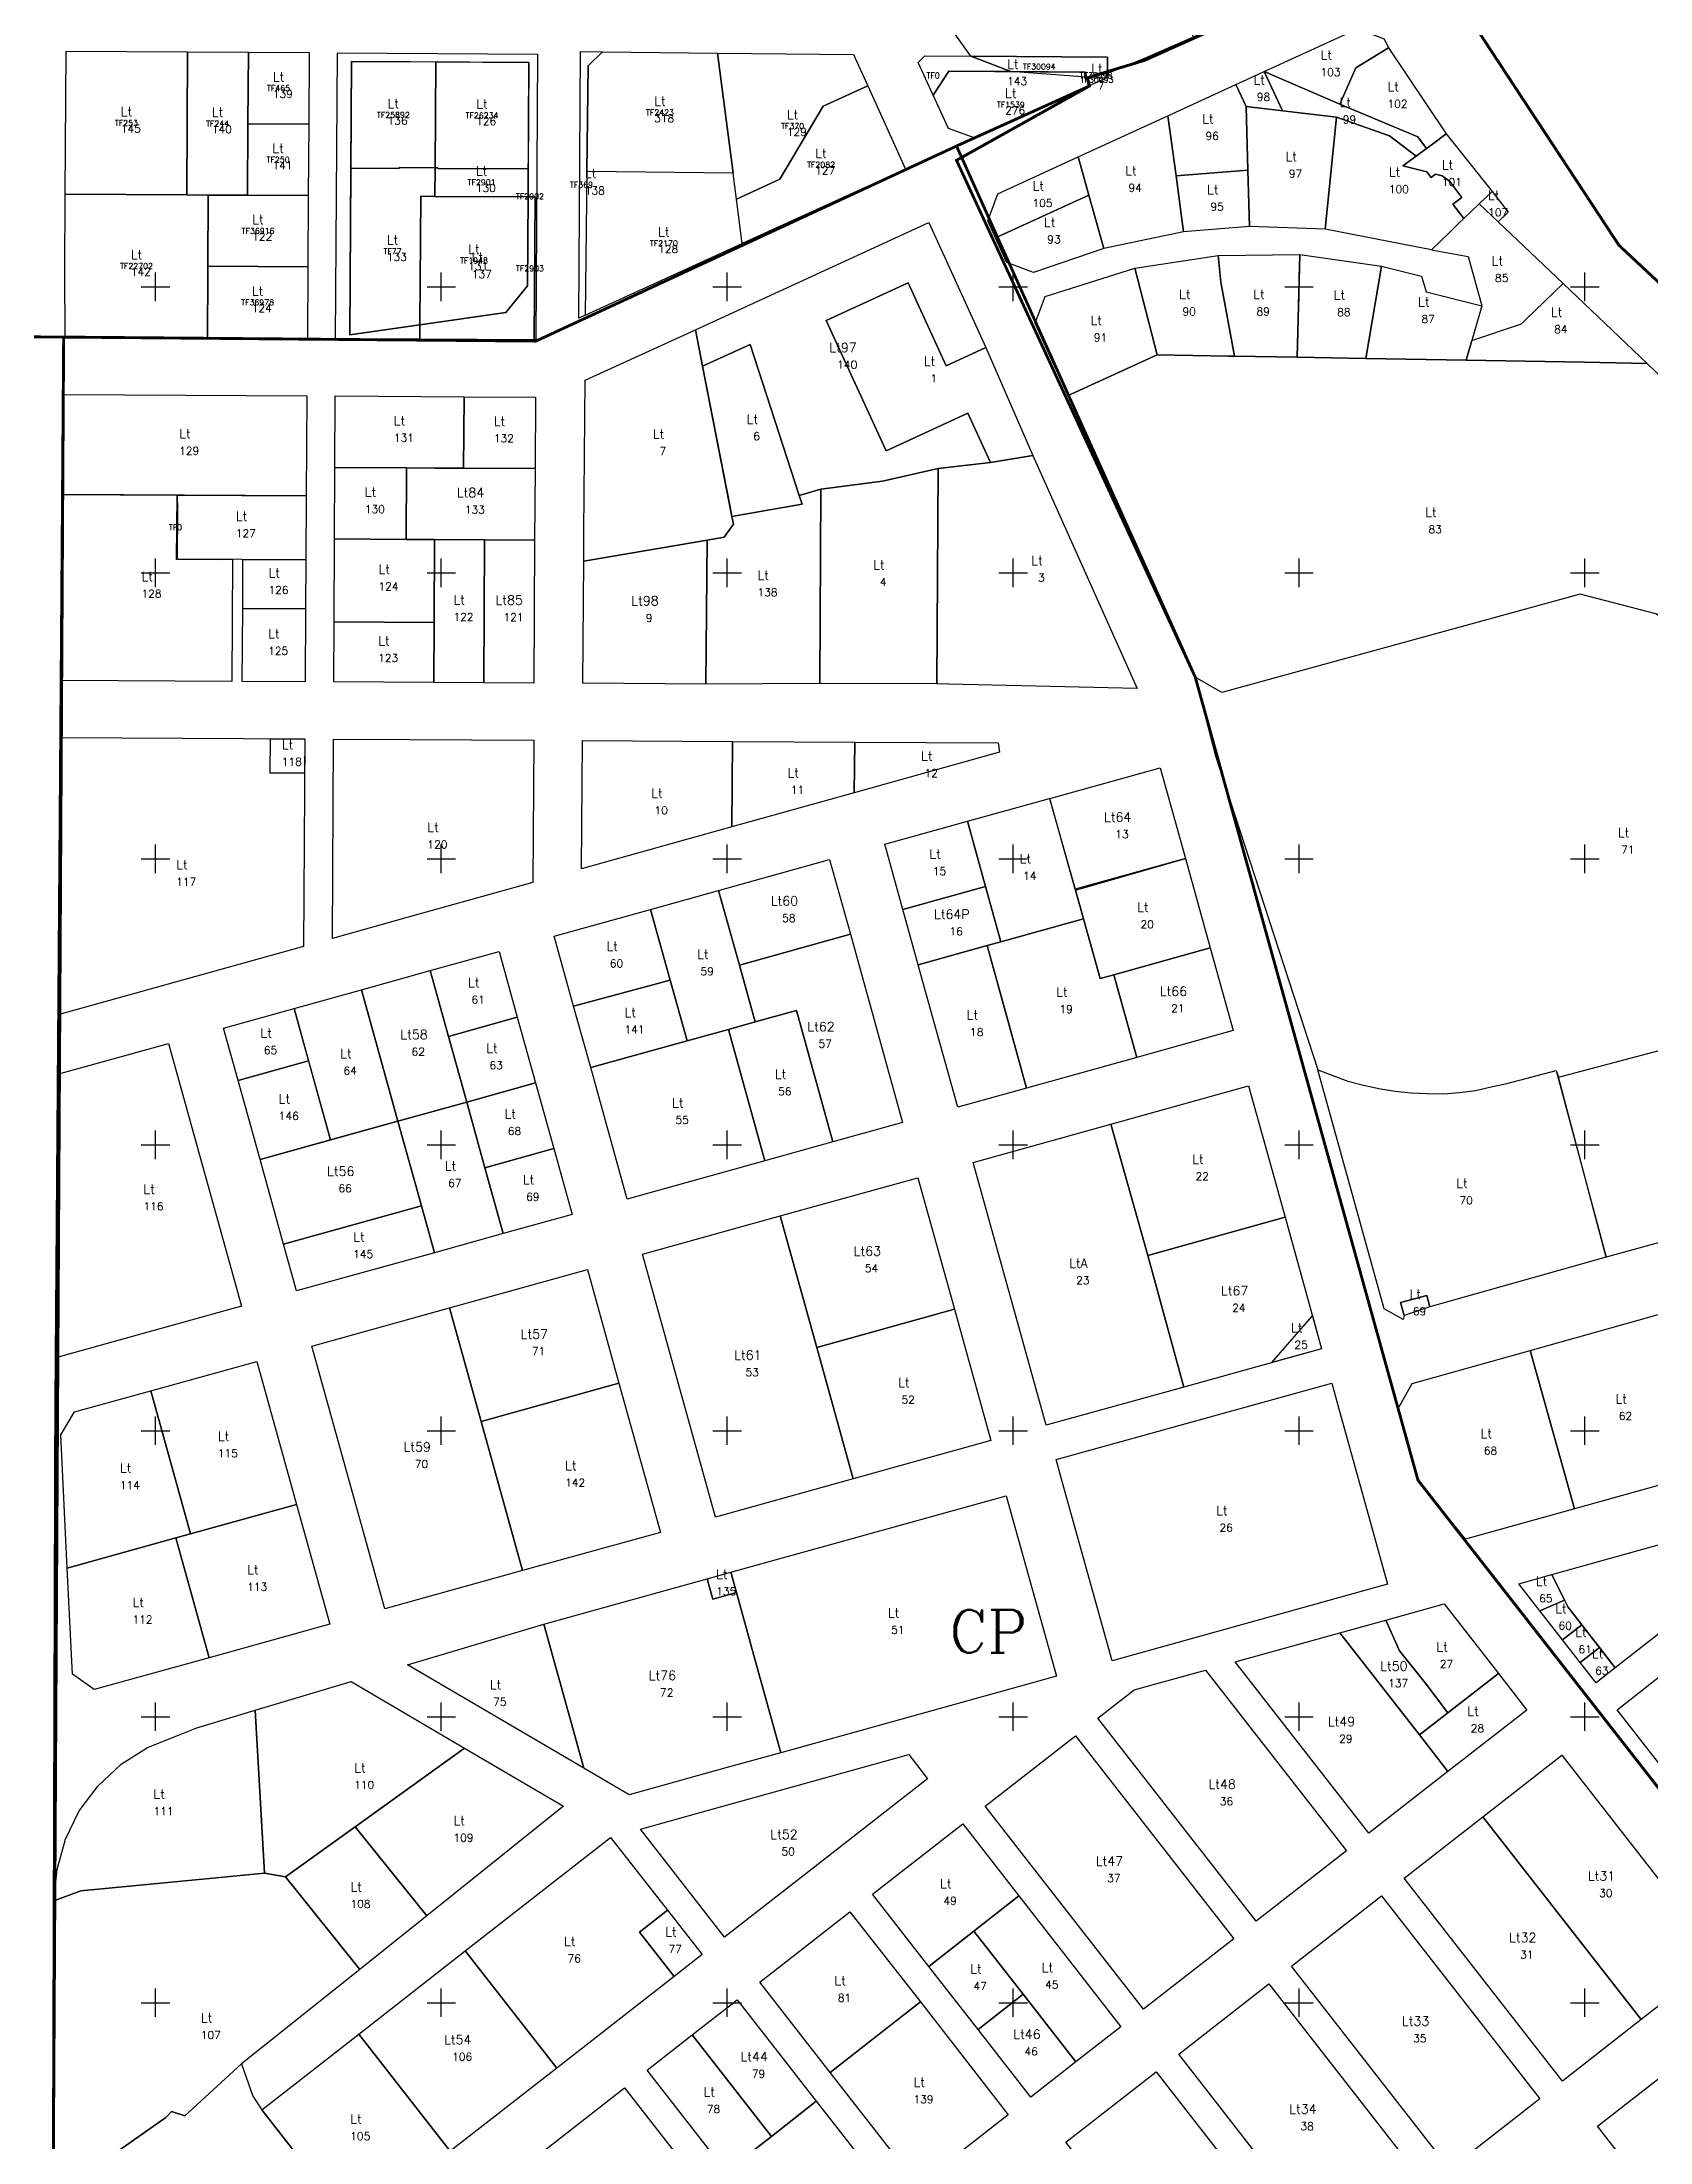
# Model space of a CAD drawing. Extents: x 385562 to 387872, y 587050 to 590157.
# Drawn here: x 386860 to 387423, y 587451 to 588186 of the extents above; entities that cross this region are included whole.
import ezdxf
from ezdxf.enums import TextEntityAlignment as Align

# ---------------------------------------------------------------- set-up
doc = ezdxf.new("R2010")
doc.units = 0
doc.header["$MEASUREMENT"] = 0
for name, color, linetype in [('croisillon', 7, 'CONTINUOUS'), ('L', 10, 'CONTINUOUS'), ('LOT', 10, 'CONTINUOUS'), ('LS', 7, 'CONTINUOUS'), ('PARCELLE', 160, 'CONTINUOUS'), ('SECTION', 7, 'CONTINUOUS'), ('TF', 160, 'CONTINUOUS'), ('TFNO', 160, 'CONTINUOUS')]:
    doc.layers.add(name, color=color, linetype=linetype)
doc.styles.add('ROMANC', font='romanc.shx', dxfattribs={"height": 10})

msp = doc.modelspace()

# ---------------------------------------------------------------- linework, layer by layer
at = {"layer": 'croisillon'}
for p, q in [((386895, 588100), (386905, 588100)), ((386900, 588095), (386900, 588105)), ((386995, 588100), (387005, 588100)), ((387000, 588095), (387000, 588105)), ((387095, 588100), (387105, 588100)), ((387100, 588095), (387100, 588105)), ((387195, 588100), (387205, 588100)), ((387200, 588095), (387200, 588105)), ((387295, 588100), (387305, 588100)), ((387300, 588095), (387300, 588105)), ((387395, 588100), (387405, 588100)), ((387400, 588095), (387400, 588105)), ((386900, 587995), (386900, 588005)), ((387000, 587995), (387000, 588005)), ((387100, 587995), (387100, 588005)), ((387200, 587995), (387200, 588005)), ((387300, 587995), (387300, 588005)), ((387400, 587995), (387400, 588005)), ((386895, 588000), (386905, 588000)), ((386995, 588000), (387005, 588000)), ((387095, 588000), (387105, 588000)), ((387195, 588000), (387205, 588000)), ((387295, 588000), (387305, 588000)), ((387395, 588000), (387405, 588000)), ((386900, 587895), (386900, 587905)), ((387000, 587895), (387000, 587905)), ((387100, 587895), (387100, 587905)), ((387200, 587895), (387200, 587905)), ((387300, 587895), (387300, 587905)), ((387400, 587895), (387400, 587905)), ((386895, 587900), (386905, 587900)), ((386995, 587900), (387005, 587900)), ((387095, 587900), (387105, 587900)), ((387195, 587900), (387205, 587900)), ((387295, 587900), (387305, 587900)), ((387395, 587900), (387405, 587900)), ((386895, 587800), (386905, 587800)), ((386900, 587795), (386900, 587805)), ((386995, 587800), (387005, 587800)), ((387000, 587795), (387000, 587805)), ((387095, 587800), (387105, 587800)), ((387100, 587795), (387100, 587805)), ((387195, 587800), (387205, 587800)), ((387200, 587795), (387200, 587805)), ((387295, 587800), (387305, 587800)), ((387300, 587795), (387300, 587805)), ((387395, 587800), (387405, 587800)), ((387400, 587795), (387400, 587805)), ((386900, 587695), (386900, 587705)), ((387000, 587695), (387000, 587705)), ((387100, 587695), (387100, 587705)), ((387200, 587695), (387200, 587705)), ((387300, 587695), (387300, 587705)), ((387400, 587695), (387400, 587705)), ((386895, 587700), (386905, 587700)), ((386995, 587700), (387005, 587700)), ((387095, 587700), (387105, 587700)), ((387195, 587700), (387205, 587700)), ((387295, 587700), (387305, 587700)), ((387395, 587700), (387405, 587700)), ((386895, 587600), (386905, 587600)), ((386900, 587595), (386900, 587605)), ((386995, 587600), (387005, 587600)), ((387000, 587595), (387000, 587605)), ((387095, 587600), (387105, 587600)), ((387100, 587595), (387100, 587605)), ((387195, 587600), (387205, 587600)), ((387200, 587595), (387200, 587605)), ((387295, 587600), (387305, 587600)), ((387300, 587595), (387300, 587605)), ((387395, 587600), (387405, 587600)), ((387400, 587595), (387400, 587605)), ((386900, 587495), (386900, 587505)), ((387000, 587495), (387000, 587505)), ((387100, 587495), (387100, 587505)), ((387200, 587495), (387200, 587505)), ((387300, 587495), (387300, 587505)), ((387400, 587495), (387400, 587505)), ((386895, 587500), (386905, 587500)), ((386995, 587500), (387005, 587500)), ((387095, 587500), (387105, 587500)), ((387195, 587500), (387205, 587500)), ((387295, 587500), (387305, 587500)), ((387395, 587500), (387405, 587500))]:
    msp.add_line(p, q, dxfattribs=at)
at = {"layer": 'L'}
for points in [[(387218.98, 588234.32), (387225.895, 588222.086), (387237.17, 588227.222), (387240.303, 588220.474), (387240.38, 588209.404), (387251.079, 588209.527), (387252.597, 588209.729), (387263.112, 588187.303), (387246.214, 588179.87), (387232.998, 588174.617), (387233.042, 588180.247), (387185.241, 588180.619), (387161.796, 588213.462), (387164.611, 588210.298)], [(387320.409, 588190.215), (387329.789, 588186.74), (387331.246, 588183.569), (387319.839, 588176.537), (387314.33, 588163.84), (387287.859, 588175.264)], [(386868.46, 588132.38), (386868.757, 588182.378), (386911.257, 588182.124), (386910.959, 588132.127)], [(386911.257, 588182.124), (386932.506, 588181.998), (386932.357, 588156.999), (386932.208, 588132), (386918.46, 588132.08), (386910.959, 588132.127)], [(386932.506, 588181.998), (386953.756, 588181.871), (386953.607, 588156.87), (386932.357, 588156.999)], [(387048.641, 588182.229), (387056.381, 588182.133), (387051.321, 588177.197), (387050.911, 588140.279), (387050.355, 588090.09), (387048.075, 588089.052)], [(387096.609, 588181.693), (387102.058, 588139.705), (387050.911, 588140.279), (387051.321, 588177.197), (387056.381, 588182.133)], [(387096.609, 588181.693), (387144.156, 588181.16), (387149.125, 588170.227), (387133.602, 588163.199), (387118.438, 588137.569), (387103.236, 588130.631), (387102.058, 588139.705)], [(387169.103, 588180.744), (387185.241, 588180.619), (387233.042, 588180.247), (387232.998, 588174.617), (387232.987, 588173.181), (387226.354, 588170.132), (387225.665, 588173.338), (387225.304, 588175.02), (387199.205, 588175.222), (387177.456, 588175.391), (387172.027, 588166.993), (387166.764, 588178.441)], [(387331.246, 588183.569), (387351.52, 588153.448), (387346.675, 588149.909), (387344.551, 588148.358), (387341.602, 588152.395), (387314.33, 588163.84), (387319.839, 588176.537)], [(386968.619, 588178.776), (386998.048, 588178.598), (386997.826, 588141.598), (386985.264, 588141.656), (386985.263, 588141.401), (386968.393, 588141.479)], [(386998.048, 588178.598), (387030.618, 588178.402), (387030.393, 588141.19), (386998.812, 588141.338), (386998.813, 588141.593), (386997.826, 588141.598)], [(387172.027, 588166.993), (387177.456, 588175.391), (387225.304, 588175.02), (387225.665, 588173.338), (387226.354, 588170.132), (387186.743, 588151.913), (387177.365, 588155.383)], [(387232.998, 588174.617), (387232.987, 588173.181), (387226.354, 588170.132), (387225.665, 588173.338)], [(387287.859, 588175.264), (387290.357, 588169.83), (387294.181, 588161.512), (387281.514, 588162.994), (387277.941, 588170.748), (387282.968, 588173.018)], [(387287.859, 588175.264), (387314.33, 588163.84), (387341.602, 588152.395), (387344.551, 588148.358), (387340.917, 588145.704), (387331.667, 588152.719), (387313.099, 588159.298), (387294.181, 588161.512), (387290.357, 588169.83)], [(387149.125, 588170.227), (387162.371, 588141.086), (387105.254, 588115.082), (387103.236, 588130.631), (387118.438, 588137.569), (387133.602, 588163.199)], [(387277.941, 588170.748), (387281.514, 588162.994), (387282.087, 588140.807), (387256.998, 588138.75), (387254.15, 588159.774), (387265.955, 588165.219)], [(387254.15, 588159.774), (387256.998, 588138.75), (387259.648, 588119.153), (387231.749, 588113.408), (387226.52, 588132.074), (387222.796, 588145.37)], [(387313.099, 588159.298), (387309.129, 588120.098), (387282.647, 588121.099), (387282.087, 588140.807), (387281.514, 588162.994)], [(387313.099, 588159.298), (387331.667, 588152.719), (387340.917, 588145.704), (387336.307, 588142.336), (387344.702, 588140.163), (387346.19, 588138.166), (387347.777, 588139.383), (387350.031, 588138.794), (387352.737, 588136.748), (387356.962, 588131.243), (387353.803, 588128.823), (387357.692, 588123.83), (387355.893, 588122.203), (387352.591, 588118.936), (387346.379, 588112.932), (387340.277, 588114.096), (387309.129, 588120.098)], [(386932.357, 588156.999), (386953.607, 588156.87), (386953.458, 588131.87), (386932.208, 588132)], [(387351.52, 588153.448), (387367.569, 588133.311), (387363.024, 588128.948), (387357.692, 588123.83), (387353.803, 588128.823), (387356.962, 588131.243), (387352.737, 588136.748), (387350.031, 588138.794), (387347.777, 588139.383), (387346.19, 588138.166), (387344.702, 588140.163), (387336.307, 588142.336), (387340.917, 588145.704), (387344.551, 588148.358), (387346.675, 588149.909)], [(387222.796, 588145.37), (387226.52, 588132.074), (387193.839, 588117.138), (387191.12, 588123.088), (387194.611, 588132.461)], [(386968.393, 588141.479), (386985.263, 588141.401), (386985.264, 588141.656), (386997.826, 588141.598), (386997.766, 588131.599), (386992.797, 588131.629), (386992.528, 588086.719), (386968.04, 588083.2)], [(386997.826, 588141.598), (386998.813, 588141.593), (386998.812, 588141.338), (387030.393, 588141.19), (387030.334, 588131.403), (386997.766, 588131.599)], [(387050.355, 588090.09), (387105.254, 588115.082), (387102.058, 588139.705), (387050.911, 588140.279)], [(387282.087, 588140.807), (387282.647, 588121.099), (387259.648, 588119.153), (387256.998, 588138.75)], [(386868.46, 588132.38), (386910.959, 588132.127), (386918.46, 588132.08), (386918.311, 588107.179), (386918.3, 588105.08), (386918.16, 588082.08), (386868.46, 588082.38), (386868.3, 588105.38)], [(386918.46, 588132.08), (386932.208, 588132), (386953.458, 588131.87), (386953.31, 588106.97), (386918.311, 588107.179)], [(386992.528, 588086.719), (387022.51, 588091.027), (387030.145, 588100.284), (387030.334, 588131.403), (387032.794, 588131.388), (387032.494, 588081.388), (386992.497, 588081.629)], [(386992.797, 588131.629), (386997.766, 588131.599), (387030.334, 588131.403), (387030.145, 588100.284), (387022.51, 588091.027), (386992.528, 588086.719)], [(387226.52, 588132.074), (387231.749, 588113.408), (387207.145, 588105.003), (387197.78, 588108.513), (387193.839, 588117.138)], [(387363.024, 588128.948), (387357.692, 588123.83), (387355.893, 588122.203), (387352.591, 588118.936), (387346.379, 588112.932), (387359.128, 588110.527), (387363.904, 588093.316), (387360.403, 588081.211), (387377.8, 588087.07), (387379.242, 588088.457), (387392.379, 588101.092), (387369.636, 588122.67)], [(387367.569, 588133.311), (387373.183, 588126.036), (387369.636, 588122.67), (387363.024, 588128.948)], [(387088.88, 588084.95), (387170.5, 588122.44), (387190.5, 588078.76), (387176.61, 588072.37), (387163.29, 588101.36), (387134.66, 588088.2), (387155.58, 588042.66), (387184.18, 588055.8), (387192.12, 588038.53), (387173.75, 588036.4), (387154.34, 588032.04), (387132.715, 588029.263), (387125.21, 588027.04), (387107.97, 588079.77), (387091.37, 588072.19)], [(386918.311, 588107.179), (386953.31, 588106.97), (386953.16, 588081.87), (386918.16, 588082.08), (386918.3, 588105.08)], [(387242.621, 588106.495), (387271.717, 588110.939), (387272.685, 588101.626), (387277.477, 588075.733), (387275.377, 588075.767), (387250.4, 588076.184)], [(387271.717, 588110.939), (387300.282, 588111.302), (387299.374, 588075.374), (387277.477, 588075.733), (387272.685, 588101.626)], [(387328.901, 588107.174), (387323.37, 588074.94), (387299.374, 588075.374), (387300.282, 588111.302)], [(387363.904, 588093.316), (387360.403, 588081.211), (387358.408, 588074.322), (387323.37, 588074.94), (387328.901, 588107.174), (387342.881, 588103.737), (387344.476, 588098.166)], [(387163.29, 588101.36), (387176.61, 588072.37), (387190.5, 588078.76), (387206.91, 588041.05), (387192.12, 588038.53), (387184.18, 588055.8), (387155.58, 588042.66), (387134.66, 588088.2), (387163.29, 588101.36), (387176.61, 588072.37)], [(387211.212, 588096.597), (387242.621, 588106.495), (387250.4, 588076.184), (387219.197, 588061.99), (387212.417, 588076.851), (387207.692, 588087.243)], [(387392.379, 588101.092), (387421.8, 588073.2), (387399.79, 588073.59), (387358.408, 588074.322), (387360.403, 588081.211), (387377.8, 588087.07), (387379.242, 588088.457)], [(387088.88, 588084.95), (387091.37, 588072.19), (387100.988, 588022.902), (387101.613, 588019.706), (387102.141, 588017.007), (387098.961, 588012.407), (387092.952, 588011.38), (387049.796, 588004.049), (387049.823, 588008.05), (387049.871, 588014.15), (387050.289, 588067.311)], [(387091.37, 588072.19), (387107.97, 588079.77), (387125.21, 588027.04), (387126.219, 588023.923), (387101.613, 588019.706)], [(387421.8, 588073.2), (387473.07, 588023.74), (387447.96, 587971.45), (387424.81, 587985.68), (387398.31, 587992.474), (387273.015, 587958.117), (387263.7, 587963.5), (387219.197, 588061.99), (387250.4, 588076.184), (387275.377, 588075.767), (387277.477, 588075.733), (387299.374, 588075.374), (387323.37, 588074.94), (387358.408, 588074.322), (387399.79, 588073.59)], [(386867.916, 588062.377), (386952.924, 588061.869), (386952.736, 588026.863), (386867.705, 588027.381)], [(386962.925, 588061.81), (387007.93, 588061.545), (387007.789, 588036.546), (386987.787, 588036.664), (386962.786, 588036.81)], [(387032.933, 588061.397), (387032.79, 588036.397), (387007.789, 588036.546), (387007.93, 588061.545)], [(387206.91, 588041.05), (387243.36, 587959.48), (387177.49, 587961.02), (387173.37, 587961.1), (387173.75, 588036.4), (387192.12, 588038.53)], [(386987.787, 588036.664), (386987.647, 588011.663), (386962.647, 588011.809), (386962.786, 588036.81)], [(387032.79, 588036.397), (387032.646, 588011.397), (387015.146, 588011.501), (386997.647, 588011.605), (386987.647, 588011.663), (386987.787, 588036.664), (386997.788, 588036.605), (387007.789, 588036.546)], [(387173.75, 588036.4), (387173.37, 587961.1), (387132.372, 587961.3), (387132.715, 588029.263), (387154.34, 588032.04)], [(386867.705, 588027.381), (386907.613, 588027.142), (386907.672, 588021.914), (386907.568, 588004.741), (386913.578, 588004.705), (386926.968, 588004.624), (386926.712, 587962.02), (386867.308, 587962.374)], [(386907.613, 588027.138), (386952.736, 588026.863), (386952.612, 588004.464), (386907.568, 588004.741)], [(387132.715, 588029.263), (387132.372, 587961.3), (387092.515, 587960.985), (387092.952, 588011.38), (387098.961, 588012.407), (387102.141, 588017.007), (387101.613, 588019.706), (387117.422, 588022.417), (387126.219, 588023.923), (387125.21, 588027.04)], [(386997.647, 588011.605), (386997.482, 587982.604), (386962.485, 587982.789), (386962.647, 588011.809), (386987.647, 588011.663)], [(387015.146, 588011.501), (387014.86, 587961.5), (386997.363, 587961.603), (386997.482, 587982.604), (386997.647, 588011.605)], [(387032.646, 588011.397), (387032.358, 587961.397), (387014.86, 587961.5), (387015.146, 588011.501)], [(387092.952, 588011.38), (387092.515, 587960.985), (387049.508, 587961.329), (387049.796, 588004.049)], [(386952.612, 588004.464), (386952.516, 587987.365), (386930.523, 587987.499), (386930.627, 588004.6)], [(386952.516, 587987.365), (386952.37, 587961.868), (386930.371, 587961.998), (386930.523, 587987.499)], [(386997.482, 587982.604), (386997.363, 587961.603), (386962.368, 587961.809), (386962.485, 587982.789)], [(386866.956, 587942.351), (386952.257, 587941.867), (386951.849, 587869.357), (386866.304, 587845.501)], [(386952.257, 587941.867), (386952.189, 587929.867), (386940.19, 587929.935), (386940.257, 587941.935)], [(386962.32, 587941.81), (386988.77, 587941.66), (387032.319, 587941.413), (387032.015, 587891.713), (386988.4, 587879.55), (386961.9, 587872.16)], [(387049.36, 587941.316), (387101.86, 587941.019), (387101.624, 587911.124), (387049.03, 587896.458), (387049.36, 587941.316)], [(387101.86, 587941.019), (387144.589, 587940.776), (387144.431, 587923.062), (387101.624, 587911.124)], [(387144.589, 587940.776), (387194.758, 587940.492), (387195.184, 587937.215), (387144.431, 587923.062)], [(387251.43, 587931.818), (387260.266, 587900.023), (387221.727, 587889.312), (387212.891, 587921.107)], [(387183.986, 587913.074), (387212.746, 587921.067), (387221.727, 587889.312), (387221.807, 587889.023), (387224.592, 587879.003), (387195.687, 587870.97), (387190.332, 587890.24), (387183.986, 587913.074)], [(387183.986, 587913.074), (387190.332, 587890.24), (387161.428, 587882.207), (387155.082, 587905.041)], [(387135.812, 587899.686), (387143.068, 587873.576), (387104.241, 587862.786), (387096.985, 587888.895)], [(387260.266, 587900.023), (387268.941, 587868.806), (387235.219, 587859.434), (387230.402, 587858.096), (387224.592, 587879.003), (387221.807, 587889.023)], [(387096.985, 587888.895), (387104.241, 587862.786), (387109.756, 587842.939), (387100.411, 587840.342), (387085.959, 587836.326), (387080.055, 587857.568), (387073.187, 587882.281)], [(387190.332, 587890.24), (387195.687, 587870.97), (387190.87, 587869.632), (387166.783, 587862.937), (387161.428, 587882.207)], [(387073.187, 587882.281), (387080.055, 587857.568), (387046.253, 587848.488), (387039.465, 587872.909)], [(387224.592, 587879.003), (387230.402, 587858.096), (387235.219, 587859.434), (387243.252, 587830.53), (387204.713, 587819.82), (387190.87, 587869.632), (387195.687, 587870.97)], [(387143.068, 587873.576), (387161.356, 587807.771), (387136.979, 587800.997), (387124.209, 587846.955), (387109.756, 587842.939), (387104.241, 587862.786)], [(387020.196, 587867.554), (387026.581, 587844.575), (387002.495, 587837.881), (386996.11, 587860.86)], [(387190.87, 587869.632), (387191.941, 587865.778), (387197.296, 587846.508), (387204.713, 587819.82), (387180.626, 587813.126), (387173.209, 587839.814), (387167.854, 587859.083), (387166.783, 587862.937)], [(387268.941, 587868.806), (387276.974, 587839.902), (387243.252, 587830.53), (387235.219, 587859.434)], [(387553.927, 587866.872), (387570.154, 587809.108), (387565.565, 587804.15), (387407.477, 587760.7), (387390.79, 587823.611)], [(386996.11, 587860.86), (387002.495, 587837.881), (387008.879, 587814.903), (386984.793, 587808.209), (386972.024, 587854.167)], [(387080.055, 587857.568), (387085.959, 587836.326), (387052.237, 587826.954), (387046.253, 587848.488)], [(386948.506, 587847.632), (386972.024, 587854.167), (386984.793, 587808.209), (386961.275, 587801.673)], [(386923.851, 587840.781), (386948.506, 587847.632), (386953.592, 587829.325), (386928.937, 587822.475)], [(387026.581, 587844.575), (387032.966, 587821.596), (387008.879, 587814.903), (387002.495, 587837.881)], [(387124.209, 587846.955), (387136.979, 587800.997), (387113.181, 587794.383), (387100.411, 587840.342), (387109.756, 587842.939)], [(386904.581, 587835.425), (386930.121, 587743.506), (386865.485, 587725.544), (386866.164, 587824.747)], [(387100.411, 587840.342), (387113.181, 587794.383), (387065.006, 587780.995), (387052.237, 587826.954), (387085.959, 587836.326)], [(386928.937, 587822.475), (386953.592, 587829.325), (386961.275, 587801.673), (386936.621, 587794.821)], [(387032.966, 587821.596), (387039.351, 587798.618), (387015.264, 587791.924), (387008.879, 587814.903)], [(387282.34, 587820.579), (387295.104, 587774.618), (387247.076, 587761.28), (387234.164, 587807.199)], [(387306.546, 587826.177), (387311.805, 587824.164), (387317.113, 587822.271), (387322.546, 587820.775), (387328.55, 587819.59), (387333.623, 587818.719), (387339.232, 587818.168), (387344.863, 587817.938), (387350.498, 587817.83), (387356.119, 587818.241), (387361.708, 587818.971), (387367.246, 587820.18), (387372.716, 587821.378), (387389.92, 587825.951), (387407.477, 587760.7), (387345.746, 587743.289), (387344.692, 587747.251), (387335.546, 587744.819), (387336.756, 587740.267), (387336.381, 587738.861), (387329.812, 587742.599)], [(387008.879, 587814.903), (387015.264, 587791.924), (387021.648, 587768.945), (386997.56, 587762.25), (386993.01, 587778.63), (386984.793, 587808.209)], [(386984.793, 587808.209), (386993.01, 587778.63), (386944.84, 587765.24), (386936.621, 587794.821)], [(387234.164, 587807.199), (387247.076, 587761.28), (387259.691, 587715.278), (387211.515, 587701.9), (387185.987, 587793.82)], [(387039.351, 587798.618), (387045.736, 587775.639), (387021.648, 587768.945), (387015.264, 587791.924)], [(387166.716, 587788.468), (387179.48, 587742.508), (387131.303, 587729.13), (387118.539, 587775.088)], [(386993.01, 587778.63), (386997.56, 587762.25), (386949.39, 587748.86), (386944.84, 587765.24)], [(387118.539, 587775.088), (387131.303, 587729.13), (387144.067, 587683.17), (387095.891, 587669.792), (387070.362, 587761.708)], [(387295.104, 587774.618), (387307.868, 587728.657), (387259.691, 587715.278), (387247.076, 587761.28)], [(387051.091, 587756.356), (387062.13, 587716.61), (387013.95, 587703.23), (387002.914, 587742.977)], [(387336.756, 587740.267), (387335.546, 587744.819), (387344.692, 587747.251), (387345.746, 587743.289)], [(387002.914, 587742.977), (387013.95, 587703.23), (387028.44, 587651.06), (386980.264, 587637.68), (386954.737, 587729.599)], [(387179.48, 587742.508), (387192.244, 587696.548), (387144.067, 587683.17), (387131.303, 587729.13)], [(387304.657, 587740.219), (387307.868, 587728.657), (387290.524, 587723.841)], [(387429.043, 587741.538), (387444.526, 587686.131), (387396.368, 587672.684), (387388.578, 587700.561), (387380.89, 587728.072)], [(387334.639, 587707.799), (387339.545, 587716.513), (387380.89, 587728.072), (387388.578, 587700.561), (387396.368, 587672.684), (387358.201, 587662.024), (387341.6, 587682.7)], [(386898.362, 587713.953), (386935.466, 587724.248), (386949.364, 587674.202), (386912.262, 587663.898)], [(386871.664, 587706.546), (386898.362, 587713.953), (386912.262, 587663.898), (386907.192, 587662.501), (386869.162, 587651.949), (386866.929, 587698.542)], [(387062.13, 587716.61), (387076.62, 587664.44), (387028.44, 587651.06), (387013.95, 587703.23)], [(387311.429, 587716.639), (387313.568, 587708.93), (387330.938, 587646.329), (387234.584, 587619.571), (387217.207, 587682.197), (387215.068, 587689.906)], [(386949.364, 587674.202), (386960.973, 587632.322), (386918.821, 587620.627), (386907.192, 587662.501), (386912.262, 587663.898)], [(387101.243, 587650.521), (387197.596, 587677.278), (387215.124, 587614.167), (387118.771, 587587.409), (387109.317, 587621.451), (387103.21, 587643.439)], [(387388.446, 587649.702), (387455.007, 587668.295), (387463.027, 587658.011), (387410.583, 587617.11), (387393.978, 587638.4)], [(386907.192, 587662.501), (386918.821, 587620.627), (386878.557, 587609.456), (386870.938, 587614.876), (386869.162, 587651.949), (386907.192, 587662.501)], [(387103.21, 587643.439), (387109.317, 587621.451), (387118.771, 587587.409), (387099.501, 587582.058), (387065.643, 587572.655), (387049.84, 587582.04), (387044.478, 587601.349), (387035.865, 587632.366), (387081.972, 587645.169), (387092.985, 587648.228), (387094.952, 587641.146)], [(387092.985, 587648.228), (387101.243, 587650.521), (387103.21, 587643.439), (387094.952, 587641.146)], [(387388.446, 587649.702), (387392.842, 587640.72), (387384.271, 587637.012), (387376.889, 587646.473)], [(387350.78, 587639.43), (387369.76, 587615.1), (387352.09, 587601.39), (387344.17, 587611.8), (387335.1, 587622.98), (387330.31, 587633.75)], [(387392.842, 587640.72), (387393.978, 587638.4), (387398.898, 587632.092), (387392.192, 587626.861), (387384.271, 587637.012)], [(387035.865, 587632.366), (387044.478, 587601.349), (387049.84, 587582.04), (386988.125, 587618.119)], [(387330.31, 587633.75), (387335.1, 587622.98), (387344.17, 587611.8), (387352.09, 587601.39), (387342.111, 587593.648), (387314.285, 587629.304)], [(387398.898, 587632.092), (387405.048, 587624.207), (387398.343, 587618.978), (387392.192, 587626.861)], [(387314.285, 587629.304), (387342.111, 587593.648), (387352.037, 587580.786), (387324.444, 587559.254), (387277.701, 587619.154)], [(387405.048, 587624.207), (387410.583, 587617.11), (387403.88, 587611.882), (387398.343, 587618.978)], [(387267.274, 587616.261), (387316.56, 587553.102), (387285.024, 587528.494), (387229.655, 587599.447), (387242.334, 587609.341)], [(387369.76, 587615.1), (387379.631, 587602.317), (387352.037, 587580.786), (387342.111, 587593.648)], [(387429.84, 587616.91), (387445.88, 587596.35), (387457.21, 587581.83), (387438.63, 587567.34), (387411.26, 587602.42)], [(386968.474, 587612.255), (387008.153, 587588.983), (386969.875, 587561.519), (386945.5, 587544.03), (386938.1, 587545.248), (386934.936, 587602.246)], [(386934.936, 587602.246), (386938.1, 587545.248), (386920.181, 587543.545), (386873.918, 587539.15), (386864.503, 587535.657), (386865.581, 587546.611), (386868.535, 587557.193), (386873.369, 587567.059), (386879.921, 587575.879), (386887.971, 587583.356), (386897.25, 587589.239), (386907.446, 587593.332), (386914.454, 587596.133)], [(387221.771, 587593.295), (387277.141, 587522.342), (387245.605, 587497.735), (387190.238, 587568.688)], [(387008.153, 587588.983), (387042.709, 587568.716), (386994.925, 587530.334), (386969.875, 587561.519)], [(387163.475, 587586.732), (387170.051, 587578.304), (387130.632, 587547.546), (387099.096, 587522.939), (387069.645, 587560.679), (387091.327, 587566.699)], [(387391.935, 587586.55), (387447.302, 587515.597), (387419.708, 587494.065), (387364.341, 587565.018)], [(387364.341, 587565.018), (387419.708, 587494.065), (387392.115, 587472.534), (387336.748, 587543.487)], [(386969.875, 587561.519), (386994.925, 587530.334), (386971.536, 587511.547), (386945.5, 587544.03)], [(387059.224, 587557.783), (387079.112, 587532.294), (387069.36, 587524.685), (387081.46, 587509.177), (387040.361, 587477.108), (387019.63, 587503.677), (387008.372, 587518.105)], [(387182.354, 587562.536), (387202.04, 587537.308), (387186.273, 587525.004), (387170.505, 587512.7), (387150.819, 587537.928)], [(386864.51, 587535.66), (386873.918, 587539.15), (386938.1, 587545.248), (386945.5, 587544.03), (386971.536, 587511.547), (386930.061, 587478.653), (386910.337, 587460.476), (386905.563, 587461.963), (386903.669, 587459.901), (386869.995, 587436.199), (386864.3, 587443.5), (386864.426, 587494.388)], [(387202.04, 587537.308), (387219.265, 587515.234), (387237.721, 587491.583), (387221.953, 587479.279), (387203.498, 587502.93), (387186.273, 587525.004)], [(387328.864, 587537.335), (387384.231, 587466.382), (387352.696, 587441.774), (387297.329, 587512.727)], [(387079.112, 587532.294), (387091.225, 587516.815), (387081.46, 587509.177), (387069.36, 587524.685)], [(387142.936, 587531.779), (387167.543, 587500.243), (387136.008, 587475.636), (387111.4, 587507.171)], [(387186.273, 587525.004), (387203.498, 587502.93), (387187.73, 587490.626), (387170.505, 587512.7)], [(387008.372, 587518.105), (387040.361, 587477.108), (387003.11, 587448.042), (386971.121, 587489.039)], [(387289.445, 587506.575), (387344.813, 587435.623), (387313.278, 587411.015), (387257.909, 587481.968)], [(387103.516, 587501.019), (387131.11, 587465.542), (387115.432, 587453.238), (387087.749, 587488.715)], [(387167.543, 587500.243), (387198.302, 587460.824), (387166.768, 587436.217), (387136.008, 587475.636), (387151.776, 587487.94)], [(387203.498, 587502.93), (387221.953, 587479.279), (387206.186, 587466.976), (387187.73, 587490.626)], [(387459.606, 587499.83), (387484.214, 587468.295), (387429.027, 587425.231), (387404.419, 587456.766)], [(386971.121, 587489.039), (387003.11, 587448.042), (386969.209, 587421.589), (386937.22, 587462.586)], [(387087.749, 587488.715), (387115.432, 587453.238), (387099.664, 587440.934), (387071.981, 587476.412)], [(386930.061, 587478.653), (386934.106, 587467.299), (386937.22, 587462.586), (386969.209, 587421.589), (386914.63, 587378.973), (386869.995, 587436.199), (386903.669, 587459.901), (386905.563, 587461.963), (386910.337, 587460.476)], [(387250.025, 587475.816), (387280.016, 587437.383), (387248.482, 587412.776), (387218.49, 587451.209)], [(387064.097, 587470.26), (387086.859, 587441.09), (387055.324, 587416.482), (387032.562, 587445.652)], [(387131.11, 587465.542), (387158.884, 587430.165), (387127.349, 587405.457), (387099.664, 587440.934), (387115.432, 587453.238)]]:
    msp.add_lwpolyline(points, close=True, dxfattribs=at)
msp.add_lwpolyline([(387424.81, 587985.68), (387398.31, 587992.474), (387273.015, 587958.117), (387263.7, 587963.5), (387270.78, 587935.978), (387306.546, 587826.177), (387311.805, 587824.164), (387317.113, 587822.271), (387322.546, 587820.775), (387328.55, 587819.59), (387333.623, 587818.719), (387339.232, 587818.168), (387344.863, 587817.938), (387350.498, 587817.83), (387356.119, 587818.241), (387361.708, 587818.971), (387367.246, 587820.18), (387372.716, 587821.378), (387389.92, 587825.951), (387390.79, 587823.611), (387553.927, 587866.872)], dxfattribs=at)
at = {"layer": 'LS', "const_width": 1}
msp.add_lwpolyline([(386393.8, 589026.5), (386873.8, 589023), (386873.8, 589029.4), (386976.5, 589027), (386970, 588866.3), (387060.8, 588715.2), (387296.1, 588325), (387341.3, 588221.9), (387246.1, 588179.2), (387226, 588173.1), (387226.7, 588170.2), (387180.2, 588149.2), (387033.1, 588081), (386867.9, 588082.4), (386438.2, 588085.2)], dxfattribs=at)
for points in [[(387341.3, 588221.9), (387411.9, 588114.5), (387489.1, 588042.4), (387803.7, 587885.2), (387847.8, 587799.6), (387849.45, 587733.5), (387831, 587648.3), (387770.8, 587568.9), (387518.45, 587456.4), (387341.6, 587682.7), (387263.7, 587963.5), (387180.2, 588144.2), (387226.7, 588170.2), (387226, 588173.1), (387246.1, 588179.2)], [(387180.2, 588149.2), (387263.7, 587963.5), (387341.6, 587682.7), (387518.45, 587456.4), (387437.4, 587414.1), (387175, 587184.5), (387118.2, 587139.9), (387070.2, 587110.5), (387053.2, 587183.1), (387043.6, 587213), (386864.3, 587443.5), (386865.1, 587704.5), (386867.9, 588082.4), (387033.1, 588081)], [(386085.1, 588106.4), (386239.2, 588084.5), (386438.1, 588075), (386438.2, 588085.2), (386867.9, 588082.4), (386864.3, 587443.5), (387043.6, 587213), (387053.2, 587183.1), (387070.2, 587110.5), (386987.2, 587074.3), (386616.3, 587054.5), (386458, 587175), (386443.9, 587174), (386227.2, 587336.5), (386225, 587349), (386075.2, 587645), (385917, 587840), (385937.3, 587863.5), (385922.5, 587891.5), (385930.4, 587899), (385938.9, 587892.3), (386092.1, 588006)]]:
    msp.add_lwpolyline(points, close=True, dxfattribs=at)
at = {"layer": 'TF'}
for points in [[(387275.5, 588311.58), (387316.738, 588218.244), (387311.461, 588208.57), (387246.214, 588179.87), (387232.998, 588174.617), (387225.665, 588173.338), (387199.205, 588175.222), (387185.241, 588180.619), (387161.796, 588213.462), (387153.751, 588246.167), (387154.228, 588272.673), (387194.203, 588274.077)], [(386868.46, 588132.38), (386868.757, 588182.378), (386911.257, 588182.124), (386910.959, 588132.127)], [(386911.257, 588182.124), (386932.506, 588181.998), (386932.357, 588156.999), (386932.208, 588132), (386918.46, 588132.08), (386910.959, 588132.127)], [(386932.506, 588181.998), (386953.756, 588181.871), (386953.607, 588156.87), (386932.357, 588156.999)], [(387033.637, 588181.383), (387033.034, 588081.385), (387032.494, 588081.388), (387032.794, 588131.388), (387030.334, 588131.403), (387030.618, 588178.402), (386968.619, 588178.776), (386968.04, 588083.2), (386992.528, 588086.719), (386992.497, 588081.629), (386963.037, 588081.807), (386963.639, 588181.805)], [(387048.641, 588182.229), (387056.381, 588182.133), (387051.321, 588177.197), (387050.911, 588140.279), (387050.355, 588090.09), (387048.075, 588089.052)], [(387096.609, 588181.693), (387102.058, 588139.705), (387050.911, 588140.279), (387051.321, 588177.197), (387056.381, 588182.133)], [(387096.609, 588181.693), (387144.156, 588181.16), (387149.125, 588170.227), (387133.602, 588163.199), (387118.438, 588137.569), (387103.236, 588130.631), (387102.058, 588139.705)], [(387169.103, 588180.744), (387185.241, 588180.619), (387233.042, 588180.247), (387232.998, 588174.617), (387232.987, 588173.181), (387226.354, 588170.132), (387225.665, 588173.338), (387225.304, 588175.02), (387199.205, 588175.222), (387177.456, 588175.391), (387172.027, 588166.993), (387166.764, 588178.441)], [(387185.241, 588180.619), (387199.205, 588175.222), (387177.456, 588175.391), (387172.027, 588166.993), (387166.764, 588178.441), (387169.103, 588180.744)], [(387185.241, 588180.619), (387233.042, 588180.247), (387232.998, 588174.617), (387225.665, 588173.338), (387225.304, 588175.02), (387199.205, 588175.222)], [(386968.619, 588178.776), (386998.048, 588178.598), (386997.826, 588141.598), (386985.264, 588141.656), (386985.263, 588141.401), (386968.393, 588141.479)], [(386998.048, 588178.598), (387030.618, 588178.402), (387030.393, 588141.19), (386998.812, 588141.338), (386998.813, 588141.593), (386997.826, 588141.598)], [(387225.304, 588175.02), (387225.665, 588173.338), (387226.354, 588170.132), (387186.743, 588151.913), (387177.365, 588155.383), (387172.027, 588166.993), (387177.456, 588175.391), (387199.205, 588175.222)], [(387172.027, 588166.993), (387177.456, 588175.391), (387225.304, 588175.02), (387225.665, 588173.338), (387226.354, 588170.132), (387186.743, 588151.913), (387177.365, 588155.383)], [(387226.354, 588170.132), (387225.665, 588173.338), (387232.998, 588174.617), (387232.987, 588173.181)], [(387149.125, 588170.227), (387162.371, 588141.086), (387105.254, 588115.082), (387103.236, 588130.631), (387118.438, 588137.569), (387133.602, 588163.199)], [(386932.357, 588156.999), (386953.607, 588156.87), (386953.458, 588131.87), (386932.208, 588132)], [(386968.393, 588141.479), (386985.263, 588141.401), (386985.264, 588141.656), (386997.826, 588141.598), (386997.766, 588131.599), (386992.797, 588131.629), (386992.528, 588086.719), (386968.04, 588083.2)], [(386997.826, 588141.598), (386998.813, 588141.593), (386998.812, 588141.338), (387030.393, 588141.19), (387030.334, 588131.403), (386997.766, 588131.599)], [(387050.355, 588090.09), (387105.254, 588115.082), (387102.058, 588139.705), (387050.911, 588140.279)], [(386868.46, 588132.38), (386910.959, 588132.127), (386918.46, 588132.08), (386918.311, 588107.179), (386918.3, 588105.08), (386918.16, 588082.08), (386868.46, 588082.38), (386868.3, 588105.38)], [(386918.46, 588132.08), (386932.208, 588132), (386953.458, 588131.87), (386953.31, 588106.97), (386918.311, 588107.179)], [(386992.528, 588086.719), (387022.51, 588091.027), (387030.145, 588100.284), (387030.334, 588131.403), (387032.794, 588131.388), (387032.494, 588081.388), (386992.497, 588081.629)], [(386992.797, 588131.629), (386997.766, 588131.599), (387030.334, 588131.403), (387030.145, 588100.284), (387022.51, 588091.027), (386992.528, 588086.719)], [(386918.311, 588107.179), (386953.31, 588106.97), (386953.16, 588081.87), (386918.16, 588082.08), (386918.3, 588105.08)], [(386907.613, 588027.142), (386907.613, 588027.142), (386907.672, 588021.914), (386907.568, 588004.741), (386913.578, 588004.705), (386923.172, 588004.646), (386912.567, 588004.631), (386907.397, 588004.673)]]:
    msp.add_lwpolyline(points, close=True, dxfattribs=at)

# ---------------------------------------------------------------- texts
at = {"layer": 'LOT', "style": 'ROMANC'}
for s, p in [('Lt', (387309.5525, 588181.0275)), ('Lt', (386943.0565, 588173.434)), ('Lt', (387199.903, 588177.8685)), ('Lt', (387229.3315, 588176.3745)), ('Lt', (387286.061, 588172.388)), ('Lt', (386983.2205, 588164.0885)), ('Lt', (387014.222, 588163.894)), ('Lt', (387076.4845, 588164.919)), ('Lt', (387199.1905, 588167.652)), ('Lt', (387316.205, 588164.484)), ('Lt', (387332.925, 588169.9635)), ('Lt', (386889.8585, 588161.2525)), ('Lt', (386921.7325, 588161.062)), ('Lt', (387122.867, 588160.162)), ('Lt', (387268.1185, 588158.749)), ('Lt', (386942.9075, 588148.4345)), ('Lt', (387132.8035, 588146.6545)), ('Lt', (387297.3065, 588145.546)), ('Lt', (387351.938, 588142.639)), ('Lt', (387014.0795, 588140.5005)), ('Lt', (387052.228, 588139.6405)), ('Lt', (387208.82, 588135.254)), ('Lt', (387241.222, 588140.591)), ('Lt', (387333.4105, 588140.115)), ('Lt', (387269.8225, 588133.98)), ('Lt', (387368.1035, 588131.9905)), ('Lt', (386935.8845, 588123.525)), ('Lt', (387212.794, 588122.5385)), ('Lt', (386982.933, 588116.428)), ('Lt', (387011.431, 588113.174)), ('Lt', (387077.8045, 588119.1845)), ('Lt', (386893.38, 588111.23)), ('Lt', (387012.6455, 588110.3955)), ('Lt', (387369.379, 588109.0795)), ('Lt', (386935.735, 588098.5245)), ('Lt', (387260.049, 588097.336)), ('Lt', (387285.9995, 588097.338)), ('Lt', (387314.1375, 588097.121)), ('Lt', (387343.637, 588094.748)), ('Lt', (387390.104, 588091.146)), ('Lt', (387229.046, 588088.2425)), ('Lt97', (387140.5, 588078.74)), ('Lt', (387170.785, 588073.945)), ('Lt', (387108.7945, 588053.738)), ('Lt', (386910.3145, 588048.62)), ('Lt', (386985.358, 588053.178)), ('Lt', (387020.361, 588052.971)), ('Lt', (387075.9685, 588048.4995)), ('Lt', (386975.217, 588028.2365)), ('Lt84', (387010.2185, 588028.0305)), ('Lt', (386930.152, 588019.801)), ('Lt', (387346.1335, 588021.1505)), ('Lt', (387153.061, 588002.75)), ('Lt', (387208.365, 588004.265)), ('Lt', (386897.138, 587998.7005)), ('Lt', (386941.5675, 587999.9825)), ('Lt', (386980.066, 588001.2065)), ('Lt', (387112.615, 587999.124)), ('Lt', (387006.2545, 587990.5525)), ('Lt85', (387023.753, 587990.449)), ('Lt98', (387071.23, 587990.1825)), ('Lt', (386941.4435, 587978.6835)), ('Lt', (386979.925, 587976.196)), ('Lt', (386946.2235, 587939.901)), ('Lt', (387123.1065, 587930.0715)), ('Lt', (387169.8075, 587935.919)), ('Lt', (387075.445, 587922.887)), ('Lt64', (387236.5785, 587914.565)), ('Lt', (386997.1095, 587910.985)), ('Lt', (387413.5365, 587909.152)), ('Lt', (387172.707, 587901.6405)), ('Lt', (387204.289, 587900.0185)), ('Lt', (386909.2805, 587897.926)), ('Lt60', (387120.0265, 587885.236)), ('Lt64P', (387178.5575, 587880.5885)), ('Lt', (387245.374, 587883.0595)), ('Lt', (387059.76, 587869.3845)), ('Lt', (387091.4715, 587866.6105)), ('Lt', (387011.3455, 587856.7175)), ('Lt', (387217.061, 587853.4115)), ('Lt66', (387256.0965, 587853.668)), ('Lt', (387066.106, 587846.261)), ('Lt62', (387132.7985, 587841.2865)), ('Lt', (387185.748, 587845.379)), ('Lt', (386938.7215, 587839.0535)), ('Lt58', (386990.4515, 587838.5345)), ('Lt', (387017.7305, 587833.739)), ('Lt', (386966.6495, 587831.92)), ('Lt', (387118.695, 587824.669)), ('Lt', (386945.106, 587816.073)), ('Lt', (387082.709, 587814.6685)), ('Lt', (387024.115, 587810.76)), ('Lt56', (386964.8155, 587790.7245)), ('Lt', (387003.2205, 587792.5765)), ('Lt', (387264.634, 587794.9295)), ('Lt', (386897.803, 587784.4845)), ('Lt', (387030.5, 587787.7815)), ('Lt', (387357.0115, 587786.519)), ('Lt', (386971.2, 587767.745)), ('Lt63', (387149.0095, 587762.799)), ('LtA', (387222.839, 587758.5495)), ('Lt67', (387277.472, 587748.948)), ('Lt', (387340.646, 587747.759)), ('Lt57', (387032.522, 587733.793)), ('Lt', (387299.196, 587736.03)), ('Lt61', (387107.2145, 587726.44)), ('Lt', (387161.7735, 587716.839)), ('Lt', (387412.708, 587711.111)), ('Lt', (386923.863, 587698.073)), ('Lt59', (386991.5885, 587694.3285)), ('Lt', (387365.5035, 587699.048)), ('Lt', (386889.5955, 587686.951)), ('Lt', (387045.285, 587687.835)), ('Lt', (387273.003, 587672.105)), ('Lt', (386934.0825, 587651.4145)), ('Lt', (387098.0975, 587649.8335)), ('Lt', (387384.8655, 587647.357)), ('Lt', (386893.9915, 587639.9785)), ('Lt', (387158.1835, 587636.3435)), ('Lt', (387391.5845, 587637.7905)), ('Lt', (387398.62, 587629.535)), ('Lt', (387350.035, 587624.41)), ('Lt', (387404.463, 587622.0445)), ('Lt76', (387077.318, 587614.4415)), ('Lt50', (387333.1875, 587617.699)), ('Lt', (387018.9825, 587611.203)), ('Lt', (387360.871, 587601.943)), ('Lt49', (387314.869, 587598.279)), ('Lt', (386971.5445, 587582.1425)), ('Lt48', (387273.1075, 587576.3775)), ('Lt', (386901.3015, 587572.9515)), ('Lt', (387006.292, 587563.6585)), ('Lt52', (387119.848, 587558.8355)), ('Lt47', (387233.6895, 587549.515)), ('Lt', (386970.2125, 587540.533)), ('Lt', (387176.4295, 587541.618)), ('Lt31', (387405.8215, 587544.3075)), ('Lt', (387044.916, 587521.4455)), ('Lt', (387080.2925, 587524.7355)), ('Lt32', (387378.228, 587522.776)), ('Lt', (387187.0015, 587511.815)), ('Lt', (387211.997, 587512.2935)), ('Lt', (387139.4715, 587507.7075)), ('Lt', (386917.918, 587494.7235)), ('Lt46', (387204.8415, 587488.953)), ('Lt33', (387340.78, 587493.5545)), ('Lt54', (387005.741, 587487.0735)), ('Lt44', (387109.4295, 587481.1285)), ('Lt', (387093.7065, 587468.8245)), ('Lt', (387167.155, 587472.23)), ('Lt', (386970.165, 587459.314)), ('Lt34', (387301.361, 587462.795))]:
    msp.add_text(s, height=3.23, dxfattribs=at).set_placement(p, align=Align.MIDDLE)
at = {"layer": 'PARCELLE', "style": 'ROMANC'}
for s, p in [('143', (387201.403, 588171.8685)), ('103', (387311.0525, 588175.0275)), ('139', (386944.5565, 588167.434)), ('7', (387230.8315, 588170.3745)), ('98', (387287.561, 588166.388)), ('136', (386984.7205, 588158.0885)), ('126', (387015.722, 588157.894)), ('318', (387077.9845, 588158.919)), ('276', (387200.6905, 588161.652)), ('99', (387317.705, 588158.484)), ('102', (387334.425, 588163.9635)), ('145', (386891.3585, 588155.2525)), ('140', (386923.2325, 588155.062)), ('129', (387124.367, 588154.162)), ('96', (387269.6185, 588152.749)), ('141', (386944.4075, 588142.4345)), ('127', (387134.3035, 588140.6545)), ('97', (387298.8065, 588139.546)), ('101', (387353.438, 588136.639)), ('130', (387015.5795, 588134.5005)), ('138', (387053.728, 588133.6405)), ('105', (387210.32, 588129.254)), ('94', (387242.722, 588134.591)), ('95', (387271.3225, 588127.98)), ('100', (387334.9105, 588134.115)), ('107', (387369.6035, 588125.9905)), ('122', (386937.3845, 588117.525)), ('128', (387079.3045, 588113.1845)), ('93', (387214.294, 588116.5385)), ('133', (386984.433, 588110.428)), ('131', (387012.931, 588107.174)), ('142', (386894.88, 588105.23)), ('137', (387014.1455, 588104.3955)), ('85', (387370.879, 588103.0795)), ('124', (386937.235, 588092.5245)), ('90', (387261.549, 588091.336)), ('89', (387287.4995, 588091.338)), ('88', (387315.6375, 588091.121)), ('87', (387345.137, 588088.748)), ('84', (387391.604, 588085.146)), ('91', (387230.546, 588082.2425)), ('140', (387142, 588072.74)), ('1', (387172.285, 588067.945)), ('131', (386986.858, 588047.178)), ('132', (387021.861, 588046.971)), ('6', (387110.2945, 588047.738)), ('129', (386911.8145, 588042.62)), ('7', (387077.4685, 588042.4995)), ('130', (386976.717, 588022.2365)), ('133', (387011.7185, 588022.0305)), ('127', (386931.652, 588013.801)), ('83', (387347.6335, 588015.1505)), ('124', (386981.566, 587995.2065)), ('4', (387154.561, 587996.75)), ('3', (387209.865, 587998.265)), ('128', (386898.638, 587992.7005)), ('126', (386943.0675, 587993.9825)), ('138', (387114.115, 587993.124)), ('122', (387007.7545, 587984.5525)), ('121', (387025.253, 587984.449)), ('9', (387072.73, 587984.1825)), ('125', (386942.9435, 587972.6835)), ('123', (386981.425, 587970.196)), ('118', (386947.7235, 587933.901)), ('12', (387171.3075, 587929.919)), ('11', (387124.6065, 587924.0715)), ('10', (387076.945, 587916.887)), ('13', (387238.0785, 587908.565)), ('120', (386998.6095, 587904.985)), ('71', (387415.0365, 587903.152)), ('15', (387174.207, 587895.6405)), ('14', (387205.789, 587894.0185)), ('117', (386910.7805, 587891.926)), ('58', (387121.5265, 587879.236)), ('16', (387180.0575, 587874.5885)), ('20', (387246.874, 587877.0595)), ('60', (387061.26, 587863.3845)), ('59', (387092.9715, 587860.6105)), ('61', (387012.8455, 587850.7175)), ('19', (387218.561, 587847.4115)), ('21', (387257.5965, 587847.668)), ('141', (387067.606, 587840.261)), ('57', (387134.2985, 587835.2865)), ('18', (387187.248, 587839.379)), ('65', (386940.2215, 587833.0535)), ('62', (386991.9515, 587832.5345)), ('63', (387019.2305, 587827.739)), ('64', (386968.1495, 587825.92)), ('56', (387120.195, 587818.669)), ('146', (386946.606, 587810.073)), ('68', (387025.615, 587804.76)), ('55', (387084.209, 587808.6685)), ('66', (386966.3155, 587784.7245)), ('67', (387004.7205, 587786.5765)), ('22', (387266.134, 587788.9295)), ('116', (386899.303, 587778.4845)), ('69', (387032, 587781.7815)), ('70', (387358.5115, 587780.519)), ('145', (386972.7, 587761.745)), ('54', (387150.5095, 587756.799)), ('23', (387224.339, 587752.5495)), ('24', (387278.972, 587742.948)), ('69', (387342.146, 587741.759)), ('71', (387034.022, 587727.793)), ('25', (387300.696, 587730.03)), ('53', (387108.7145, 587720.44)), ('52', (387163.2735, 587710.839)), ('62', (387414.208, 587705.111)), ('115', (386925.363, 587692.073)), ('70', (386993.0885, 587688.3285)), ('68', (387367.0035, 587693.048)), ('114', (386891.0955, 587680.951)), ('142', (387046.785, 587681.835)), ('26', (387274.503, 587666.105)), ('113', (386935.5825, 587645.4145)), ('135', (387099.5975, 587643.8335)), ('65', (387386.3655, 587641.357)), ('112', (386895.4915, 587633.9785)), ('51', (387159.6835, 587630.3435)), ('60', (387393.0845, 587631.7905)), ('61', (387400.12, 587623.535)), ('27', (387351.535, 587618.41)), ('63', (387405.963, 587616.0445)), ('72', (387078.818, 587608.4415)), ('137', (387334.6875, 587611.699)), ('75', (387020.4825, 587605.203)), ('29', (387316.369, 587592.279)), ('28', (387362.371, 587595.943)), ('110', (386973.0445, 587576.1425)), ('36', (387274.6075, 587570.3775)), ('111', (386902.8015, 587566.9515)), ('109', (387007.792, 587557.6585)), ('50', (387121.348, 587552.8355)), ('37', (387235.1895, 587543.515)), ('108', (386971.7125, 587534.533)), ('49', (387177.9295, 587535.618)), ('30', (387407.3215, 587538.3075)), ('77', (387081.7925, 587518.7355)), ('76', (387046.416, 587515.4455)), ('31', (387379.728, 587516.776)), ('47', (387188.5015, 587505.815)), ('45', (387213.497, 587506.2935)), ('81', (387140.9715, 587501.7075)), ('107', (386919.418, 587488.7235)), ('46', (387206.3415, 587482.953)), ('35', (387342.28, 587487.5545)), ('106', (387007.241, 587481.0735)), ('79', (387110.9295, 587475.1285)), ('78', (387095.2065, 587462.8245)), ('139', (387168.655, 587466.23)), ('105', (386971.665, 587453.314)), ('38', (387302.861, 587456.795))]:
    msp.add_text(s, height=2.73, dxfattribs=at).set_placement(p, align=Align.MIDDLE)
at = {"layer": 'SECTION', "style": 'ROMANC'}
msp.add_text('CP', height=15.015, dxfattribs=at).set_placement((387191.375, 587629.85), align=Align.MIDDLE)
at = {"layer": 'TFNO', "style": 'ROMANC'}
for s, p in [('TF0', (387172, 588173.8685)), ('TF30094', (387209.1415, 588176.9785)), ('TF30698', (387229, 588173.8685)), ('TF30093', (387229.3315, 588172.3745)), ('TF465', (386943.0565, 588169.434)), ('TF253', (386889.8585, 588157.2525)), ('TF244', (386921.7325, 588157.062)), ('TF25892', (386983.2205, 588160.0885)), ('TF26234', (387014.222, 588159.894)), ('TF2423', (387076.4845, 588160.919)), ('TF1539', (387199.1905, 588163.652)), ('TF1539', (387199.1905, 588163.652)), ('TF370', (387122.867, 588156.162)), ('TF250', (386942.9075, 588144.4345)), ('TF2082', (387132.8035, 588142.6545)), ('TF2901', (387014.0795, 588136.5005)), ('TF369', (387049, 588135.6405)), ('TF2902', (387031, 588131.595)), ('TF36916', (386935.8845, 588119.525)), ('TF2170', (387077.8045, 588115.1845)), ('TF22702', (386893.38, 588107.23)), ('TF77', (386982.933, 588112.428)), ('TF1948', (387011.431, 588109.174)), ('TF2903', (387031, 588106.3955)), ('TF36978', (386935.735, 588094.5245)), ('TF0', (386907, 588015.8865))]:
    msp.add_text(s, height=2, dxfattribs=at).set_placement(p, align=Align.MIDDLE)

doc.saveas('drawing.dxf')
